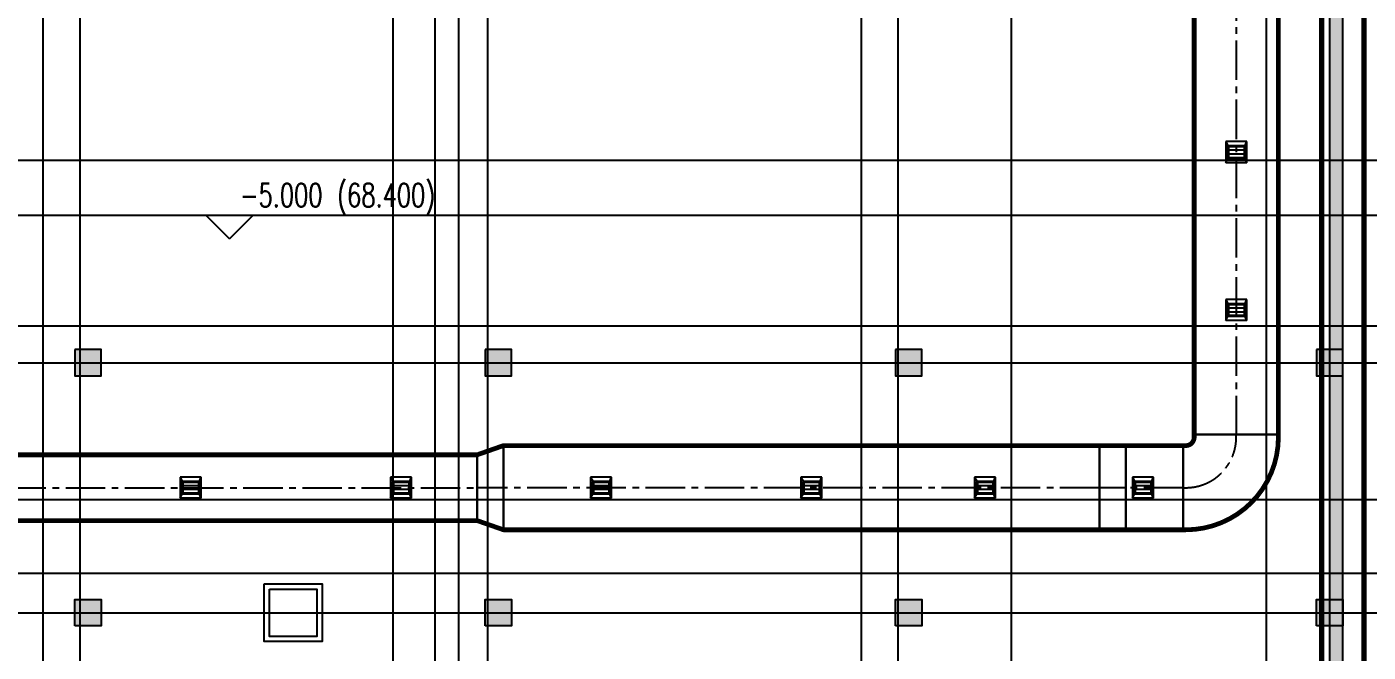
# Model space of a CAD drawing. Extents: x 369444 to 684549, y -549309 to 575337.
# Drawn here: x 505762 to 531256, y 97407 to 109288 of the extents above; entities that cross this region are included whole.
import ezdxf

# ---------------------------------------------------------------- set-up
doc = ezdxf.new("R2010")
doc.units = 0
doc.header["$LTSCALE"] = 1000
doc.header["$MEASUREMENT"] = 0
doc.linetypes.add('CENTER2', pattern=[1.125, 0.75, -0.125, 0.125, -0.125])
doc.linetypes.add('DASH', pattern=[0.35, 0.25, -0.1])
for name, color, linetype in [('COLUMN', 9, 'Continuous'), ('DOTE', 1, 'Continuous'), ('DUCT-排烟中心线', 5, 'CENTER2'), ('DUCT-排烟法兰', 4, 'Continuous'), ('DUCT-排烟管', 2, 'Continuous'), ('DUCT-排烟管端线', 4, 'Continuous'), ('HS-A-轮廓线-地下室', 3, 'DASH'), ('PUB_HATCH', 8, 'Continuous'), ('WALL', 9, 'Continuous'), ('景观场地标高', 4, 'Continuous'), ('车库集水坑', 60, 'Continuous'), ('防火分区线', 7, 'Continuous'), ('风管标注', 3, 'Continuous')]:
    doc.layers.add(name, color=color, linetype=linetype)
doc.styles.add('_TCH_DIM', font='SIMPLEX', dxfattribs={"bigfont": 'GBCBIG'})

# ---------------------------------------------------------------- blocks, each defined once
blk = doc.blocks.new('56154dghgh')
at = {"layer": '车库集水坑', "lineweight": -2}
for points in [[(525097111, 3952329891), (525098211, 3952329891), (525098211, 3952328791), (525097111, 3952328791)], [(525097211, 3952329791), (525098111, 3952329791), (525098111, 3952328891), (525097211, 3952328891)]]:
    blk.add_lwpolyline(points, close=True, dxfattribs=at)
blk = doc.blocks.new('column500')
h = blk.add_hatch(color=0)
h.dxf.hatch_style = 1
h.paths.add_polyline_path([(-216381, -381440), (-215881, -381440), (-215881, -380940), (-216381, -380940)])
at = {"color": 0}
blk.add_lwpolyline([(-216381, -381440), (-215881, -381440), (-215881, -380940), (-216381, -380940)], close=True, dxfattribs=at)
blk = doc.blocks.new('N-风管')
at = {"color": 0}
for p, q in [((38489364505.566818, 3905201580.173402, 2600), (38489364553.566818, 3905201491.284513, 2600)), ((38489364905.566818, 3905201580.173402, 2600), (38489364505.566818, 3905201580.173402, 2600)), ((38489364505.566818, 3905201580.173402, 2600), (38489364505.566818, 3905201180.173402, 2600)), ((38489364865.566818, 3905201417.210439, 2600), (38489364553.566818, 3905201417.210439, 2600)), ((38489364865.566818, 3905201343.136365, 2600), (38489364553.566818, 3905201343.136365, 2600)), ((38489364865.566818, 3905201491.284513, 2600), (38489364905.566818, 3905201580.173402, 2600)), ((38489364905.566818, 3905201180.173402, 2600), (38489364905.566818, 3905201580.173402, 2600)), ((38489364505.566818, 3905201180.173402, 2600), (38489364553.566818, 3905201269.062291, 2600)), ((38489364905.566818, 3905201180.173402, 2600), (38489364865.566818, 3905201269.062291, 2600)), ((38489364505.566818, 3905198580.173402, 2600), (38489364553.566818, 3905198491.284513, 2600)), ((38489364905.566818, 3905198580.173402, 2600), (38489364505.566818, 3905198580.173402, 2600)), ((38489364505.566818, 3905198580.173402, 2600), (38489364505.566818, 3905198180.173402, 2600)), ((38489364865.566818, 3905198491.284513, 2600), (38489364905.566818, 3905198580.173402, 2600)), ((38489364905.566818, 3905198180.173402, 2600), (38489364905.566818, 3905198580.173402, 2600)), ((38489364865.566818, 3905198417.210439, 2600), (38489364553.566818, 3905198417.210439, 2600)), ((38489364865.566818, 3905198343.136365, 2600), (38489364553.566818, 3905198343.136365, 2600)), ((38489364505.566818, 3905198180.173402, 2600), (38489364553.566818, 3905198269.062291, 2600)), ((38489364905.566818, 3905198180.173402, 2600), (38489364865.566818, 3905198269.062291, 2600)), ((38489344631.104851, 3905195205.368768, 2600), (38489344679.104851, 3905195116.479879, 2600)), ((38489345031.104851, 3905195205.368768, 2600), (38489344631.104851, 3905195205.368768, 2600)), ((38489344631.104851, 3905195205.368768, 2600), (38489344631.104851, 3905194805.368768, 2600)), ((38489344991.104851, 3905195042.405805, 2600), (38489344679.104851, 3905195042.405805, 2600)), ((38489344991.104851, 3905195116.479879, 2600), (38489345031.104851, 3905195205.368768, 2600)), ((38489345031.104851, 3905194805.368768, 2600), (38489345031.104851, 3905195205.368768, 2600)), ((38489348631.104851, 3905195205.368768, 2600), (38489348679.104851, 3905195116.479879, 2600)), ((38489349031.104851, 3905195205.368768, 2600), (38489348631.104851, 3905195205.368768, 2600)), ((38489348631.104851, 3905195205.368768, 2600), (38489348631.104851, 3905194805.368768, 2600)), ((38489348991.104851, 3905195042.405805, 2600), (38489348679.104851, 3905195042.405805, 2600)), ((38489348991.104851, 3905195116.479879, 2600), (38489349031.104851, 3905195205.368768, 2600)), ((38489349031.104851, 3905194805.368768, 2600), (38489349031.104851, 3905195205.368768, 2600)), ((38489352431.104851, 3905195205.368768, 2600), (38489352479.104851, 3905195116.479879, 2600)), ((38489352831.104851, 3905195205.368768, 2600), (38489352431.104851, 3905195205.368768, 2600)), ((38489352431.104851, 3905195205.368768, 2600), (38489352431.104851, 3905194805.368768, 2600)), ((38489352791.104851, 3905195042.405805, 2600), (38489352479.104851, 3905195042.405805, 2600)), ((38489352791.104851, 3905195116.479879, 2600), (38489352831.104851, 3905195205.368768, 2600)), ((38489352831.104851, 3905194805.368768, 2600), (38489352831.104851, 3905195205.368768, 2600)), ((38489356431.104851, 3905195205.368768, 2600), (38489356479.104851, 3905195116.479879, 2600)), ((38489356831.104851, 3905195205.368768, 2600), (38489356431.104851, 3905195205.368768, 2600)), ((38489356431.104851, 3905195205.368768, 2600), (38489356431.104851, 3905194805.368768, 2600)), ((38489356791.104851, 3905195042.405805, 2600), (38489356479.104851, 3905195042.405805, 2600)), ((38489356791.104851, 3905195116.479879, 2600), (38489356831.104851, 3905195205.368768, 2600)), ((38489356831.104851, 3905194805.368768, 2600), (38489356831.104851, 3905195205.368768, 2600)), ((38489359731.104851, 3905195205.368768, 2600), (38489359779.104851, 3905195116.479879, 2600)), ((38489360131.104851, 3905195205.368768, 2600), (38489359731.104851, 3905195205.368768, 2600)), ((38489359731.104851, 3905195205.368768, 2600), (38489359731.104851, 3905194805.368768, 2600)), ((38489360091.104851, 3905195042.405805, 2600), (38489359779.104851, 3905195042.405805, 2600)), ((38489360091.104851, 3905195116.479879, 2600), (38489360131.104851, 3905195205.368768, 2600)), ((38489360131.104851, 3905194805.368768, 2600), (38489360131.104851, 3905195205.368768, 2600)), ((38489362731.104851, 3905195205.368768, 2600), (38489362779.104851, 3905195116.479879, 2600)), ((38489363131.104851, 3905195205.368768, 2600), (38489362731.104851, 3905195205.368768, 2600)), ((38489362731.104851, 3905195205.368768, 2600), (38489362731.104851, 3905194805.368768, 2600)), ((38489363091.104851, 3905195042.405805, 2600), (38489362779.104851, 3905195042.405805, 2600)), ((38489363091.104851, 3905195116.479879, 2600), (38489363131.104851, 3905195205.368768, 2600)), ((38489363131.104851, 3905194805.368768, 2600), (38489363131.104851, 3905195205.368768, 2600)), ((38489344631.104851, 3905194805.368768, 2600), (38489344679.104851, 3905194894.257657, 2600)), ((38489344991.104851, 3905194968.331731, 2600), (38489344679.104851, 3905194968.331731, 2600)), ((38489345031.104851, 3905194805.368768, 2600), (38489344991.104851, 3905194894.257657, 2600)), ((38489348631.104851, 3905194805.368768, 2600), (38489348679.104851, 3905194894.257657, 2600)), ((38489348991.104851, 3905194968.331731, 2600), (38489348679.104851, 3905194968.331731, 2600)), ((38489349031.104851, 3905194805.368768, 2600), (38489348991.104851, 3905194894.257657, 2600)), ((38489352431.104851, 3905194805.368768, 2600), (38489352479.104851, 3905194894.257657, 2600)), ((38489352791.104851, 3905194968.331731, 2600), (38489352479.104851, 3905194968.331731, 2600)), ((38489352831.104851, 3905194805.368768, 2600), (38489352791.104851, 3905194894.257657, 2600)), ((38489356431.104851, 3905194805.368768, 2600), (38489356479.104851, 3905194894.257657, 2600)), ((38489356791.104851, 3905194968.331731, 2600), (38489356479.104851, 3905194968.331731, 2600)), ((38489356831.104851, 3905194805.368768, 2600), (38489356791.104851, 3905194894.257657, 2600)), ((38489359731.104851, 3905194805.368768, 2600), (38489359779.104851, 3905194894.257657, 2600)), ((38489360091.104851, 3905194968.331731, 2600), (38489359779.104851, 3905194968.331731, 2600)), ((38489360131.104851, 3905194805.368768, 2600), (38489360091.104851, 3905194894.257657, 2600)), ((38489362731.104851, 3905194805.368768, 2600), (38489362779.104851, 3905194894.257657, 2600)), ((38489363091.104851, 3905194968.331731, 2600), (38489362779.104851, 3905194968.331731, 2600)), ((38489363131.104851, 3905194805.368768, 2600), (38489363091.104851, 3905194894.257657, 2600))]:
    blk.add_line(p, q, dxfattribs=at)
at = {"color": 0, "lineweight": 40}
for p, q in [((38489364553.566818, 3905201491.284513, 2600), (38489364553.566818, 3905201269.062291, 2600)), ((38489364553.566818, 3905201491.284513, 2600), (38489364865.566818, 3905201491.284513, 2600)), ((38489364865.566818, 3905201269.062291, 2600), (38489364865.566818, 3905201491.284513, 2600)), ((38489364553.566818, 3905201269.062291, 2600), (38489364865.566818, 3905201269.062291, 2600)), ((38489364553.566818, 3905198491.284513, 2600), (38489364553.566818, 3905198269.062291, 2600)), ((38489364553.566818, 3905198491.284513, 2600), (38489364865.566818, 3905198491.284513, 2600)), ((38489364865.566818, 3905198269.062291, 2600), (38489364865.566818, 3905198491.284513, 2600)), ((38489364553.566818, 3905198269.062291, 2600), (38489364865.566818, 3905198269.062291, 2600)), ((38489344679.104851, 3905195116.479879, 2600), (38489344679.104851, 3905194894.257657, 2600)), ((38489344679.104851, 3905195116.479879, 2600), (38489344991.104851, 3905195116.479879, 2600)), ((38489344991.104851, 3905194894.257657, 2600), (38489344991.104851, 3905195116.479879, 2600)), ((38489348679.104851, 3905195116.479879, 2600), (38489348679.104851, 3905194894.257657, 2600)), ((38489348679.104851, 3905195116.479879, 2600), (38489348991.104851, 3905195116.479879, 2600)), ((38489348991.104851, 3905194894.257657, 2600), (38489348991.104851, 3905195116.479879, 2600)), ((38489352479.104851, 3905195116.479879, 2600), (38489352479.104851, 3905194894.257657, 2600)), ((38489352479.104851, 3905195116.479879, 2600), (38489352791.104851, 3905195116.479879, 2600)), ((38489352791.104851, 3905194894.257657, 2600), (38489352791.104851, 3905195116.479879, 2600)), ((38489356479.104851, 3905195116.479879, 2600), (38489356479.104851, 3905194894.257657, 2600)), ((38489356479.104851, 3905195116.479879, 2600), (38489356791.104851, 3905195116.479879, 2600)), ((38489356791.104851, 3905194894.257657, 2600), (38489356791.104851, 3905195116.479879, 2600)), ((38489359779.104851, 3905195116.479879, 2600), (38489359779.104851, 3905194894.257657, 2600)), ((38489359779.104851, 3905195116.479879, 2600), (38489360091.104851, 3905195116.479879, 2600)), ((38489360091.104851, 3905194894.257657, 2600), (38489360091.104851, 3905195116.479879, 2600)), ((38489362779.104851, 3905195116.479879, 2600), (38489362779.104851, 3905194894.257657, 2600)), ((38489362779.104851, 3905195116.479879, 2600), (38489363091.104851, 3905195116.479879, 2600)), ((38489363091.104851, 3905194894.257657, 2600), (38489363091.104851, 3905195116.479879, 2600)), ((38489344679.104851, 3905194894.257657, 2600), (38489344991.104851, 3905194894.257657, 2600)), ((38489348679.104851, 3905194894.257657, 2600), (38489348991.104851, 3905194894.257657, 2600)), ((38489352479.104851, 3905194894.257657, 2600), (38489352791.104851, 3905194894.257657, 2600)), ((38489356479.104851, 3905194894.257657, 2600), (38489356791.104851, 3905194894.257657, 2600)), ((38489359779.104851, 3905194894.257657, 2600), (38489360091.104851, 3905194894.257657, 2600)), ((38489362779.104851, 3905194894.257657, 2600), (38489363091.104851, 3905194894.257657, 2600))]:
    blk.add_line(p, q, dxfattribs=at)
at = {"color": 0, "linetype": 'Continuous'}
for p, q in [((38489364905.566818, 3905201180.173402, 2600), (38489364505.566818, 3905201180.173402, 2600)), ((38489364905.566818, 3905198180.173402, 2600), (38489364505.566818, 3905198180.173402, 2600)), ((38489345031.104851, 3905194805.368768, 2600), (38489344631.104851, 3905194805.368768, 2600)), ((38489349031.104851, 3905194805.368768, 2600), (38489348631.104851, 3905194805.368768, 2600)), ((38489352831.104851, 3905194805.368768, 2600), (38489352431.104851, 3905194805.368768, 2600)), ((38489356831.104851, 3905194805.368768, 2600), (38489356431.104851, 3905194805.368768, 2600)), ((38489360131.104851, 3905194805.368768, 2600), (38489359731.104851, 3905194805.368768, 2600)), ((38489363131.104851, 3905194805.368768, 2600), (38489362731.104851, 3905194805.368768, 2600))]:
    blk.add_line(p, q, dxfattribs=at)
at = {"layer": 'DUCT-排烟中心线', "color": 0}
for p, q in [((38489364705.664452, 3905210252.904236), (38489364705.566818, 3905196015.562104)), ((38489364705.566467, 3905195965.362104), (38489364705.566818, 3905196015.362104)), ((38489340207.163528, 3905195005.368768), (38489350277.161636, 3905195005.368754)), ((38489350777.161636, 3905195005.368768), (38489350277.161636, 3905195005.368754)), ((38489362104.035873, 3905195005.369133), (38489350777.361641, 3905195005.368768)), ((38489362604.035873, 3905195005.368372), (38489362104.035873, 3905195005.368768)), ((38489363695.366661, 3905195005.368814), (38489362604.035873, 3905195005.368372)), ((38489363695.566658, 3905195005.368814), (38489363745.566658, 3905195005.368823))]:
    blk.add_line(p, q, dxfattribs=at)
blk.add_arc((38489363745.566467, 3905195965.368814), 959.999991, 270.0000109256, 359.9995995517, dxfattribs=at)
at = {"layer": 'DUCT-排烟法兰', "color": 0}
for p, q in [((38489365545.566818, 3905196015.462104), (38489363865.566818, 3905196015.462104)), ((38489350777.261642, 3905195845.368768), (38489350777.261642, 3905194165.368768)), ((38489363695.46666, 3905195845.368814), (38489363695.46666, 3905194165.368814)), ((38489350277.061638, 3905194350.368754), (38489350277.061638, 3905195660.368754))]:
    blk.add_line(p, q, dxfattribs=at)
at = {"layer": 'DUCT-排烟管', "color": 0, "const_width": 90}
for points in [[(38489363905.664452, 3905210252.909722), (38489363905.566818, 3905196015.56759)], [(38489365505.566818, 3905196015.556618), (38489365505.664452, 3905210252.89875)], [(38489363905.566818, 3905196015.367701), (38489363905.566467, 3905195965.367701)], [(38489365505.566467, 3905195965.356508), (38489365505.566818, 3905196015.356508)], [(38489350777.161613, 3905195805.368768), (38489350277.161621, 3905195630.368754)], [(38489362104.035851, 3905195805.369133), (38489350777.361618, 3905195805.368768)], [(38489362604.035858, 3905195805.368372), (38489362104.035858, 3905195805.368768)], [(38489363695.366341, 3905195805.368814), (38489362604.035553, 3905195805.368372)], [(38489363745.566513, 3905195805.368823), (38489363695.566513, 3905195805.368814)], [(38489350277.161636, 3905195630.368754), (38489340207.163528, 3905195630.368768)], [(38489340207.163528, 3905194380.368768), (38489350277.161636, 3905194380.368754)], [(38489350777.161659, 3905194205.368768), (38489350277.161652, 3905194380.368754)], [(38489350777.361656, 3905194205.368768), (38489362104.035896, 3905194205.369133)], [(38489362604.035889, 3905194205.368372), (38489362104.035889, 3905194205.368768)], [(38489362604.036186, 3905194205.368372), (38489363695.366982, 3905194205.368814)], [(38489363695.566811, 3905194205.368814), (38489363745.566811, 3905194205.368823)]]:
    blk.add_lwpolyline(points, dxfattribs=at)
for points in [[(38489363745.566513, 3905195805.368823, 0.4142114482), (38489363905.56646, 3905195965.367701)], [(38489363745.566811, 3905194205.368823, 0.414211459), (38489365505.56646, 3905195965.356508)]]:
    blk.add_lwpolyline(points, format="xyb", dxfattribs=at)
at = {"layer": 'DUCT-排烟管端线', "color": 0}
for p, q in [((38489363905.566818, 3905196015.56759), (38489365505.566818, 3905196015.556618)), ((38489365505.566818, 3905196015.356508), (38489363905.566818, 3905196015.367701)), ((38489350777.161659, 3905194205.368768), (38489350777.161613, 3905195805.368768)), ((38489350777.361618, 3905195805.368768), (38489350777.361656, 3905194205.368768)), ((38489362104.035896, 3905194205.369133), (38489362104.035851, 3905195805.369133)), ((38489362104.035858, 3905195805.368768), (38489362104.035889, 3905194205.368768)), ((38489362604.035553, 3905195805.368372), (38489362604.036186, 3905194205.368372)), ((38489362604.035889, 3905194205.368372), (38489362604.035858, 3905195805.368372)), ((38489363695.366982, 3905194205.368814), (38489363695.366341, 3905195805.368814)), ((38489363695.566811, 3905194205.368814), (38489363695.566513, 3905195805.368814)), ((38489350277.161621, 3905195630.368754), (38489350277.161652, 3905194380.368754)), ((38489350277.161636, 3905194380.368754), (38489350277.161636, 3905195630.368754))]:
    blk.add_line(p, q, dxfattribs=at)

msp = doc.modelspace()

# ---------------------------------------------------------------- hatches: boundary and pattern name
at = {"layer": 'PUB_HATCH', "linetype": 'ByBlock'}
msp.add_hatch(color=256, dxfattribs=at).paths.add_polyline_path([(530524.5, 82028.3), (530774.5, 81778.3), (530774.5, 115407), (530524.5, 115407)])

# ---------------------------------------------------------------- linework, layer by layer
at = {"layer": 'DOTE', "color": 8}
for p, q in [((506774.5, 59364.2), (506774.5, 476704.8)), ((513524.5, 59364.2), (513524.5, 476704.8)), ((514524.5, 59364.2), (514524.5, 476704.8)), ((521624.5, 59364.2), (521624.5, 476704.8)), ((522324.5, 59364.2), (522324.5, 476704.8)), ((524474.5, 59364.2), (524474.5, 476704.8)), ((529324.5, 59364.2), (529324.5, 476704.8)), ((506074.5, 59364.2), (506074.5, 261807)), ((512724.5, 59364.2), (512724.5, 261807)), ((513974.5, 59364.2), (513974.5, 261807)), ((530524.5, 59364.2), (530524.5, 261807))]:
    msp.add_line(p, q, dxfattribs=at)
at = {"layer": 'DOTE', "color": 8, "lineweight": -2}
for p, q in [((377844.4, 106757), (624570.9, 106757)), ((377844.4, 105707), (624570.9, 105707)), ((377844.4, 103606.9), (624570.9, 103606.9)), ((377844.4, 102907), (624570.9, 102907)), ((377844.4, 100307), (624570.9, 100307)), ((377844.4, 98907), (624570.9, 98907)), ((377844.4, 98157), (624570.9, 98157))]:
    msp.add_line(p, q, dxfattribs=at)
at = {"layer": 'HS-A-轮廓线-地下室', "lineweight": -2, "ltscale": 8}
msp.add_lwpolyline([(457624.5, 64907), (486824.5, 64907), (486824.5, 67457), (486824.5, 67457), (526874.5, 67457), (526874.5, 72157), (526374.5, 72157), (526374.5, 81778.3), (530774.5, 81778.3), (530774.5, 81778.3), (530774.5, 144857), (535624.5, 144857), (535624.5, 146657), (535624.5, 146657), (535624.5, 146657), (572974.5, 146657)], dxfattribs=at)
at = {"layer": 'WALL', "linetype": 'ByBlock'}
for p, q in [((530524.5, 82028.3), (530524.5, 115407)), ((530774.5, 81778.3), (530774.5, 115407))]:
    msp.add_line(p, q, dxfattribs=at)
at = {"layer": '景观场地标高'}
for p, q in [((509612.9, 105259), (509162.9, 105709)), ((509162.9, 105709), (511510.4, 105709)), ((509612.9, 105259), (510062.9, 105709))]:
    msp.add_line(p, q, dxfattribs=at)
at = {"layer": '防火分区线', "color": 3, "linetype": 'DASH', "ltscale": 8, "const_width": 100}
for points in [[(531174.5, 81378.3), (531174.5, 119507), (526474.5, 119507), (526474.5, 117607), (524674.5, 117607), (524674.5, 118407), (520874.5, 118407), (520874.5, 117807), (515474.5, 117807), (515474.5, 124407), (514874.5, 124407), (514874.5, 127207), (506774.5, 127207), (506774.5, 123607), (509174.5, 123607), (509574.5, 123607), (509574.5, 122007), (508774.5, 122007), (508774.5, 119707), (501274.5, 119707)], [(530374.5, 82178.3), (530374.5, 118707)]]:
    msp.add_lwpolyline(points, dxfattribs=at)

# ---------------------------------------------------------------- block references
at = {"layer": 'COLUMN', "color": 8, "rotation": 270}
for p in [(888114.4, -113223.9), (895914.4, -113223.9), (903714.4, -113223.9), (911714.4, -113223.9)]:
    msp.add_blockref('column500', p, dxfattribs=at)
at = {"layer": 'COLUMN', "color": 8, "xscale": -1, "rotation": 270}
for p in [(888114.4, 314287.9), (895914.4, 314287.9), (903714.4, 314287.9), (911714.4, 314287.9)]:
    msp.add_blockref('column500', p, dxfattribs=at)
at = {"layer": '车库集水坑', "lineweight": -2}
msp.add_blockref('56154dghgh', (-524586836.3, -3952231183.7, 96.7), dxfattribs=at)
at = {"layer": '风管标注', "color": 8}
msp.add_blockref('N-风管', (-38488835956.2, -3905094473.4), dxfattribs=at)

# ---------------------------------------------------------------- texts
at = {"layer": '景观场地标高', "color": 7, "style": '_TCH_DIM', "width": 0.705882}
for s, p in [('-5.000', (509815.4, 105866.5)), ('(68.400)', (511660.4, 105866.5))]:
    msp.add_text(s, height=446.25, dxfattribs=at).set_placement(p)

doc.saveas('drawing.dxf')
